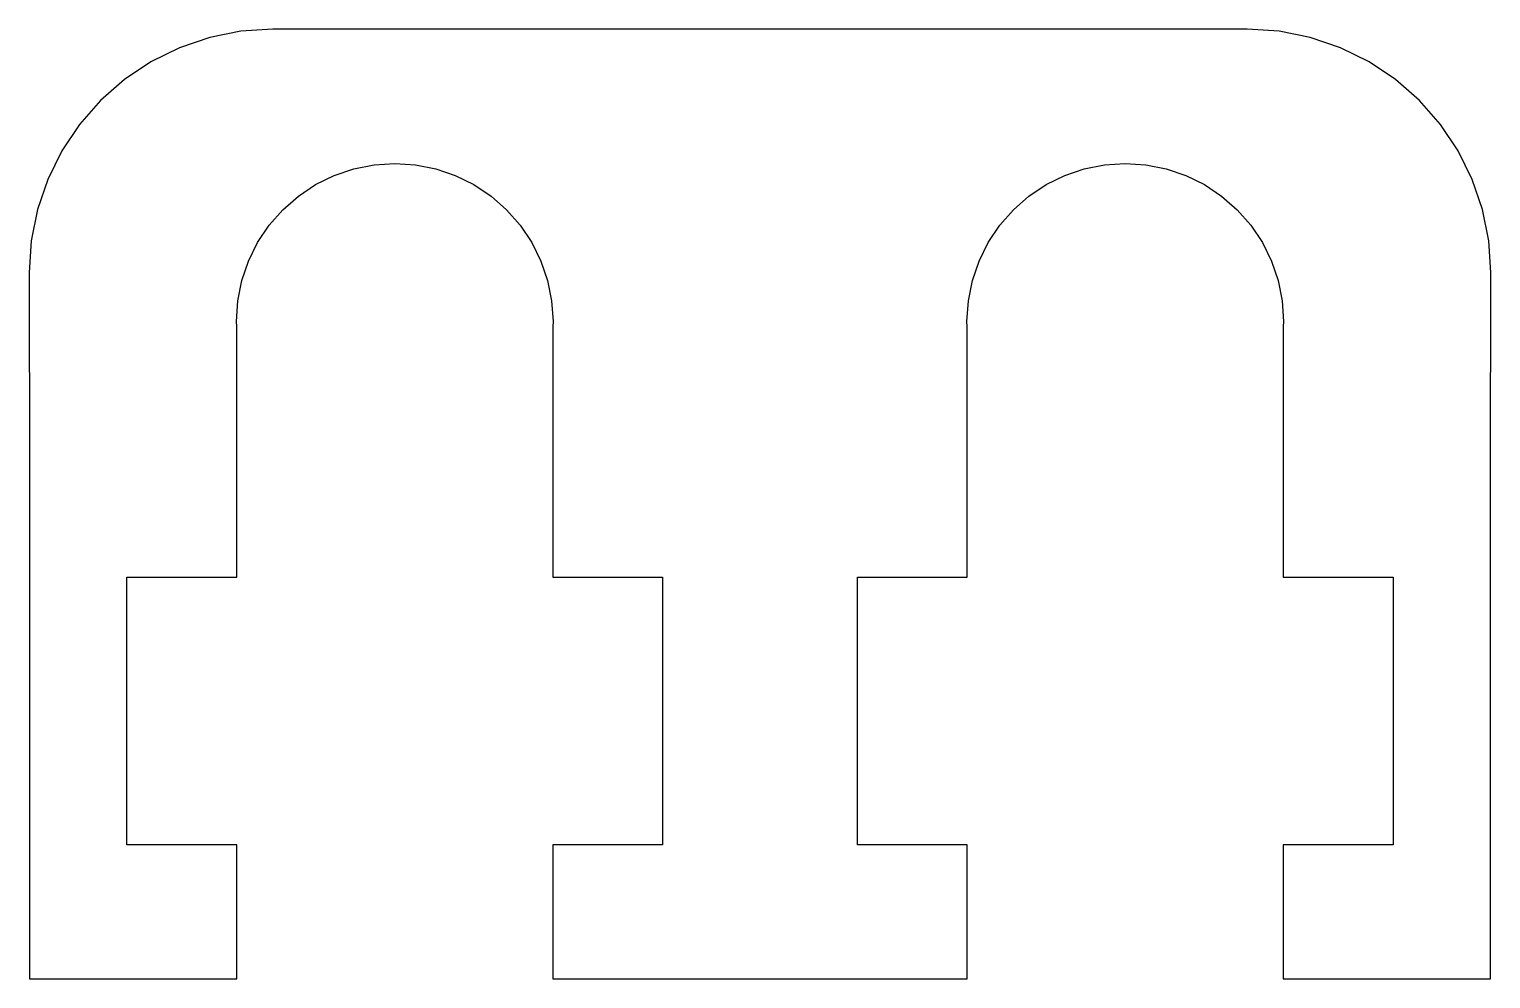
# Model space of a CAD drawing. Header units: metres. Extents: x -15 to 15, y -13.5 to 6.
import ezdxf

# ---------------------------------------------------------------- set-up
doc = ezdxf.new("R2010")
doc.units = ezdxf.units.M

msp = doc.modelspace()

# ---------------------------------------------------------------- linework, layer by layer
for p, q in [((-10.005, 6.00499), (-10.6576, 5.96222)), ((10.005, 6.00499), (-10.005, 6.00499)), ((10.6576, 5.96222), (10.005, 6.00499)), ((-11.2991, 5.83463), (-11.9184, 5.62439)), ((-10.6576, 5.96222), (-11.2991, 5.83463)), ((11.2991, 5.83463), (10.6576, 5.96222)), ((11.9184, 5.62439), (11.2991, 5.83463)), ((-11.9184, 5.62439), (-12.505, 5.33511)), ((12.505, 5.33511), (11.9184, 5.62439)), ((-12.505, 5.33511), (-13.0488, 4.97176)), ((13.0488, 4.97176), (12.505, 5.33511)), ((-13.0488, 4.97176), (-13.5405, 4.54053)), ((13.5405, 4.54053), (13.0488, 4.97176)), ((-13.5405, 4.54053), (-13.9718, 4.0488)), ((13.9718, 4.0488), (13.5405, 4.54053)), ((-13.9718, 4.0488), (-14.3351, 3.50499)), ((14.3351, 3.50499), (13.9718, 4.0488)), ((-14.3351, 3.50499), (-14.6244, 2.91841)), ((14.6244, 2.91841), (14.3351, 3.50499)), ((-9.125, 2.81458), (-8.74371, 3.00259)), ((-8.74371, 3.00259), (-8.34116, 3.13925)), ((-8.34116, 3.13925), (-7.92421, 3.22218)), ((-7.92421, 3.22218), (-7.5, 3.25)), ((-7.5, 3.25), (-7.07578, 3.22218)), ((-7.07578, 3.22218), (-6.65883, 3.13925)), ((-6.65883, 3.13925), (-6.25627, 3.00259)), ((-6.25627, 3.00259), (-5.875, 2.81458)), ((5.875, 2.81458), (6.25627, 3.00259)), ((6.25627, 3.00259), (6.65883, 3.13925)), ((6.65883, 3.13925), (7.07578, 3.22218)), ((7.07578, 3.22218), (7.5, 3.25)), ((7.5, 3.25), (7.92421, 3.22218)), ((7.92421, 3.22218), (8.34116, 3.13925)), ((8.34116, 3.13925), (8.74371, 3.00259)), ((8.74371, 3.00259), (9.125, 2.81458)), ((-14.6244, 2.91841), (-14.8346, 2.29909)), ((-9.47847, 2.57838), (-9.125, 2.81458)), ((-5.875, 2.81458), (-5.52151, 2.57838)), ((5.52151, 2.57838), (5.875, 2.81458)), ((9.125, 2.81458), (9.47847, 2.57838)), ((14.8346, 2.29909), (14.6244, 2.91841)), ((-9.7981, 2.2981), (-9.47847, 2.57838)), ((-5.52151, 2.57838), (-5.20189, 2.2981)), ((5.20189, 2.2981), (5.52151, 2.57838)), ((9.47847, 2.57838), (9.7981, 2.2981)), ((-14.8346, 2.29909), (-14.9622, 1.65762)), ((-10.0784, 1.97847), (-9.7981, 2.2981)), ((-5.20189, 2.2981), (-4.9216, 1.97847)), ((4.9216, 1.97847), (5.20189, 2.2981)), ((9.7981, 2.2981), (10.0784, 1.97847)), ((14.9622, 1.65762), (14.8346, 2.29909)), ((-10.3146, 1.625), (-10.0784, 1.97847)), ((-4.9216, 1.97847), (-4.68541, 1.625)), ((4.68541, 1.625), (4.9216, 1.97847)), ((10.0784, 1.97847), (10.3146, 1.625)), ((-14.9622, 1.65762), (-15.005, 1.00499)), ((-10.5026, 1.24371), (-10.3146, 1.625)), ((-4.68541, 1.625), (-4.49739, 1.24371)), ((4.49739, 1.24371), (4.68541, 1.625)), ((10.3146, 1.625), (10.5026, 1.24371)), ((15.005, 1.00499), (14.9622, 1.65762)), ((-10.6393, 0.841156), (-10.5026, 1.24371)), ((-4.49739, 1.24371), (-4.36073, 0.841156)), ((4.36073, 0.841156), (4.49739, 1.24371)), ((10.5026, 1.24371), (10.6393, 0.841156)), ((-15.005, 1.00499), (-15.005, -1.00499)), ((15.005, -1.00499), (15.005, 1.00499)), ((-10.7222, 0.42421), (-10.6393, 0.841156)), ((-4.36073, 0.841156), (-4.2778, 0.42421)), ((4.2778, 0.42421), (4.36073, 0.841156)), ((10.6393, 0.841156), (10.7222, 0.42421)), ((-10.75, 0), (-10.7222, 0.42421)), ((-4.2778, 0.42421), (-4.25, 0)), ((4.25, 0), (4.2778, 0.42421)), ((10.7222, 0.42421), (10.75, 0)), ((-10.7434, -0.099991), (-10.75, 0)), ((-4.25, 0), (-4.25655, -0.099991)), ((4.25655, -0.099991), (4.25, 0)), ((10.75, 0), (10.7434, -0.099991)), ((-10.7434, -5.25), (-10.7434, -0.099991)), ((-4.25655, -0.099991), (-4.25655, -5.25)), ((4.25655, -5.25), (4.25655, -0.099991)), ((10.7434, -0.099991), (10.7434, -5.25)), ((-15.005, -1.00499), (-15, -1.08112)), ((-15, -1.08112), (-15, -13.5)), ((15, -1.08112), (15.005, -1.00499)), ((15, -13.5), (15, -1.08112)), ((-13, -10.75), (-13, -5.25)), ((-13, -5.25), (-10.7434, -5.25)), ((-4.25655, -5.25), (-2, -5.25)), ((-2, -5.25), (-2, -10.75)), ((2, -10.75), (2, -5.25)), ((2, -5.25), (4.25655, -5.25)), ((10.7434, -5.25), (13, -5.25)), ((13, -5.25), (13, -10.75)), ((-10.7434, -10.75), (-13, -10.75)), ((-10.7434, -13.5), (-10.7434, -10.75)), ((-2, -10.75), (-4.25655, -10.75)), ((-4.25655, -10.75), (-4.25655, -13.5)), ((4.25655, -10.75), (2, -10.75)), ((4.25655, -13.5), (4.25655, -10.75)), ((13, -10.75), (10.7434, -10.75)), ((10.7434, -10.75), (10.7434, -13.5)), ((-15, -13.5), (-10.7434, -13.5)), ((-4.25655, -13.5), (4.25655, -13.5)), ((10.7434, -13.5), (15, -13.5))]:
    msp.add_line(p, q)

doc.saveas('drawing.dxf')
